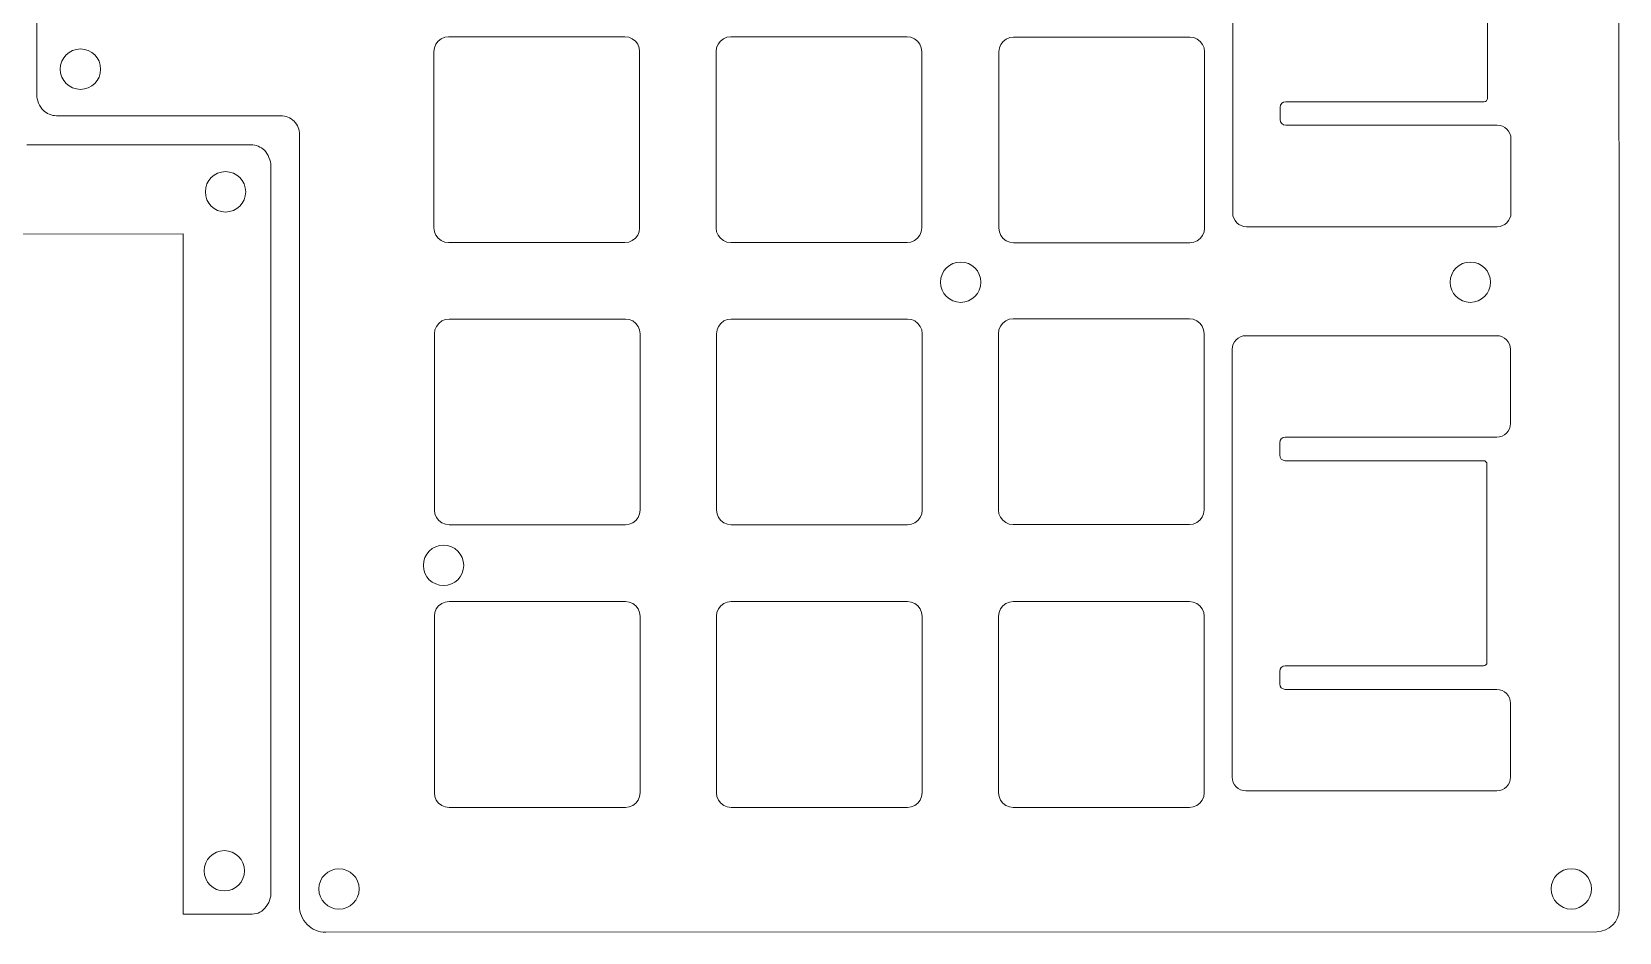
# Model space of a CAD drawing. Header units: centimetres. Extents: x -108 to -8, y -16 to 21.
# Drawn here: x -33.96 to -23.24, y 6.66 to 12.73 of the extents above; entities that cross this region are included whole.
import ezdxf

# ---------------------------------------------------------------- set-up
doc = ezdxf.new("R2010")
doc.units = ezdxf.units.CM
doc.header["$MEASUREMENT"] = 0
doc.layers.add('Layer 1', color=7, linetype='Continuous')

msp = doc.modelspace()

# ---------------------------------------------------------------- linework, layer by layer
at = {"layer": 'Layer 1', "color": 250, "lineweight": 20}
for centre in [(-33.63535, 12.48089), (-32.65547, 11.65291), (-32.66325, 7.06989), (-31.8891, 6.94743), (-23.567, 6.94769)]:
    msp.add_ellipse(centre, major_axis=(0, 0.13625), ratio=1, dxfattribs=at)
at = {"layer": 'Layer 1', "lineweight": 9}
for points, knots in [([(-33.93068, 17.22219), (-33.93068, 17.22219), (-33.93068, 12.30837), (-33.93068, 12.30837), (-33.93068, 12.27469), (-33.91048, 12.2275), (-33.88667, 12.20369), (-33.86286, 12.17988), (-33.83055, 12.16649), (-33.79687, 12.16649)], [0, 0, 0, 0, 0.33333333, 0.33333333, 0.33333333, 0.66666667, 0.66666667, 0.66666667, 1, 1, 1, 1]), ([(-23.97451, 13.89765), (-23.97451, 13.84666), (-24.01603, 13.80518), (-24.06703, 13.80518), (-24.06703, 13.80518), (-25.49552, 13.80518), (-25.49552, 13.80518), (-25.51621, 13.80518), (-25.53302, 13.78833), (-25.53302, 13.76766), (-25.53302, 13.76766), (-25.53302, 13.68384), (-25.53302, 13.68384), (-25.53302, 13.66317), (-25.51621, 13.64636), (-25.49552, 13.64636), (-25.49552, 13.64636), (-24.15552, 13.64636), (-24.15552, 13.64636), (-24.14312, 13.64636), (-24.13302, 13.63627), (-24.13302, 13.62386), (-24.13302, 13.62386), (-24.13302, 12.28386), (-24.13302, 12.28386), (-24.13302, 12.27146), (-24.14312, 12.26136), (-24.15552, 12.26136), (-24.15552, 12.26136), (-25.49552, 12.26136), (-25.49552, 12.26136), (-25.51621, 12.26136), (-25.53302, 12.24452), (-25.53302, 12.22385), (-25.53302, 12.22385), (-25.53302, 12.14006), (-25.53302, 12.14006), (-25.53302, 12.11939), (-25.51621, 12.10254), (-25.49552, 12.10254), (-25.49552, 12.10254), (-24.06703, 12.10254), (-24.06703, 12.10254), (-24.01603, 12.10254), (-23.97451, 12.06107), (-23.97451, 12.01004), (-23.97451, 12.01004), (-23.97451, 11.51006), (-23.97451, 11.51006), (-23.97451, 11.45904), (-24.01603, 11.41756), (-24.06703, 11.41756), (-24.06703, 11.41756), (-25.76102, 11.41756), (-25.76102, 11.41756), (-25.81202, 11.41756), (-25.85354, 11.45904), (-25.85354, 11.51006), (-25.85354, 11.51006), (-25.85354, 14.39767), (-25.85354, 14.39767), (-25.85354, 14.44865), (-25.81202, 14.49013), (-25.76102, 14.49013), (-25.76102, 14.49013), (-24.06703, 14.49013), (-24.06703, 14.49013), (-24.01603, 14.49013), (-23.97451, 14.44865), (-23.97451, 14.39767), (-23.97451, 14.39767), (-23.97451, 13.89765), (-23.97451, 13.89765)], [0, 0, 0, 0, 0.04166667, 0.04166667, 0.04166667, 0.08333333, 0.08333333, 0.08333333, 0.125, 0.125, 0.125, 0.16666667, 0.16666667, 0.16666667, 0.20833333, 0.20833333, 0.20833333, 0.25, 0.25, 0.25, 0.29166667, 0.29166667, 0.29166667, 0.33333333, 0.33333333, 0.33333333, 0.375, 0.375, 0.375, 0.41666667, 0.41666667, 0.41666667, 0.45833333, 0.45833333, 0.45833333, 0.5, 0.5, 0.5, 0.54166667, 0.54166667, 0.54166667, 0.58333333, 0.58333333, 0.58333333, 0.625, 0.625, 0.625, 0.66666667, 0.66666667, 0.66666667, 0.70833333, 0.70833333, 0.70833333, 0.75, 0.75, 0.75, 0.79166667, 0.79166667, 0.79166667, 0.83333333, 0.83333333, 0.83333333, 0.875, 0.875, 0.875, 0.91666667, 0.91666667, 0.91666667, 0.95833333, 0.95833333, 0.95833333, 1, 1, 1, 1]), ([(-32.15521, 12.03949), (-32.15521, 12.07317), (-32.1686, 12.10548), (-32.19241, 12.12929), (-32.21622, 12.1531), (-32.24853, 12.16649), (-32.28221, 12.16649)], [0, 0, 0, 0, 0.5, 0.5, 0.5, 1, 1, 1, 1]), ([(-32.34883, 6.91451), (-32.34883, 6.91451), (-32.34883, 11.82833), (-32.34883, 11.82833), (-32.34883, 11.86201), (-32.36903, 11.9092), (-32.39284, 11.93301), (-32.41665, 11.95682), (-32.44896, 11.97021), (-32.48264, 11.97021)], [0, 0, 0, 0, 0.33333333, 0.33333333, 0.33333333, 0.66666667, 0.66666667, 0.66666667, 1, 1, 1, 1]), ([(-42.85529, 6.77657), (-42.85529, 6.77657), (-34.7644, 6.77657), (-34.7644, 6.77657), (-34.7644, 6.77657), (-34.7615, 11.36823), (-34.7615, 11.36823), (-34.7615, 11.36823), (-32.94159, 11.36939), (-32.94159, 11.36939), (-32.94159, 11.36939), (-32.94207, 6.77657), (-32.94207, 6.77657), (-32.94207, 6.77657), (-32.50495, 6.77657), (-32.50495, 6.77657)], [0, 0, 0, 0, 0.2, 0.2, 0.2, 0.4, 0.4, 0.4, 0.6, 0.6, 0.6, 0.8, 0.8, 0.8, 1, 1, 1, 1]), ([(-27.55431, 11.04277), (-27.55431, 11.11802), (-27.61531, 11.17902), (-27.69056, 11.17902), (-27.76581, 11.17902), (-27.82681, 11.11802), (-27.82681, 11.04277), (-27.82681, 10.96752), (-27.76581, 10.90652), (-27.69056, 10.90652), (-27.61531, 10.90652), (-27.55431, 10.96752), (-27.55431, 11.04277)], [0, 0, 0, 0, 0.25, 0.25, 0.25, 0.5, 0.5, 0.5, 0.75, 0.75, 0.75, 1, 1, 1, 1]), ([(-24.11261, 11.04277), (-24.11261, 11.11802), (-24.17361, 11.17902), (-24.24886, 11.17902), (-24.32411, 11.17902), (-24.38511, 11.11802), (-24.38511, 11.04277), (-24.38511, 10.96752), (-24.32411, 10.90652), (-24.24886, 10.90652), (-24.17361, 10.90652), (-24.11261, 10.96752), (-24.11261, 11.04277)], [0, 0, 0, 0, 0.25, 0.25, 0.25, 0.5, 0.5, 0.5, 0.75, 0.75, 0.75, 1, 1, 1, 1]), ([(-23.97789, 10.08939), (-23.97789, 10.0384), (-24.01941, 9.99692), (-24.07041, 9.99692), (-24.07041, 9.99692), (-25.4989, 9.99692), (-25.4989, 9.99692), (-25.51959, 9.99692), (-25.5364, 9.98007), (-25.5364, 9.9594), (-25.5364, 9.9594), (-25.5364, 9.87558), (-25.5364, 9.87558), (-25.5364, 9.85491), (-25.51959, 9.8381), (-25.4989, 9.8381), (-25.4989, 9.8381), (-24.1589, 9.8381), (-24.1589, 9.8381), (-24.1465, 9.8381), (-24.1364, 9.82801), (-24.1364, 9.8156), (-24.1364, 9.8156), (-24.1364, 8.4756), (-24.1364, 8.4756), (-24.1364, 8.4632), (-24.1465, 8.4531), (-24.1589, 8.4531), (-24.1589, 8.4531), (-25.4989, 8.4531), (-25.4989, 8.4531), (-25.51959, 8.4531), (-25.5364, 8.43626), (-25.5364, 8.41559), (-25.5364, 8.41559), (-25.5364, 8.3318), (-25.5364, 8.3318), (-25.5364, 8.31113), (-25.51959, 8.29428), (-25.4989, 8.29428), (-25.4989, 8.29428), (-24.07041, 8.29428), (-24.07041, 8.29428), (-24.01941, 8.29428), (-23.97789, 8.25281), (-23.97789, 8.20178), (-23.97789, 8.20178), (-23.97789, 7.7018), (-23.97789, 7.7018), (-23.97789, 7.65078), (-24.01941, 7.6093), (-24.07041, 7.6093), (-24.07041, 7.6093), (-25.7644, 7.6093), (-25.7644, 7.6093), (-25.8154, 7.6093), (-25.85692, 7.65078), (-25.85692, 7.7018), (-25.85692, 7.7018), (-25.85692, 10.58941), (-25.85692, 10.58941), (-25.85692, 10.64039), (-25.8154, 10.68187), (-25.7644, 10.68187), (-25.7644, 10.68187), (-24.07041, 10.68187), (-24.07041, 10.68187), (-24.01941, 10.68187), (-23.97789, 10.64039), (-23.97789, 10.58941), (-23.97789, 10.58941), (-23.97789, 10.08939), (-23.97789, 10.08939)], [0, 0, 0, 0, 0.04166667, 0.04166667, 0.04166667, 0.08333333, 0.08333333, 0.08333333, 0.125, 0.125, 0.125, 0.16666667, 0.16666667, 0.16666667, 0.20833333, 0.20833333, 0.20833333, 0.25, 0.25, 0.25, 0.29166667, 0.29166667, 0.29166667, 0.33333333, 0.33333333, 0.33333333, 0.375, 0.375, 0.375, 0.41666667, 0.41666667, 0.41666667, 0.45833333, 0.45833333, 0.45833333, 0.5, 0.5, 0.5, 0.54166667, 0.54166667, 0.54166667, 0.58333333, 0.58333333, 0.58333333, 0.625, 0.625, 0.625, 0.66666667, 0.66666667, 0.66666667, 0.70833333, 0.70833333, 0.70833333, 0.75, 0.75, 0.75, 0.79166667, 0.79166667, 0.79166667, 0.83333333, 0.83333333, 0.83333333, 0.875, 0.875, 0.875, 0.91666667, 0.91666667, 0.91666667, 0.95833333, 0.95833333, 0.95833333, 1, 1, 1, 1]), ([(-31.04681, 9.13137), (-31.04681, 9.20662), (-31.10781, 9.26762), (-31.18306, 9.26762), (-31.25831, 9.26762), (-31.31931, 9.20662), (-31.31931, 9.13137), (-31.31931, 9.05612), (-31.25831, 8.99512), (-31.18306, 8.99512), (-31.10781, 8.99512), (-31.04681, 9.05612), (-31.04681, 9.13137)], [0, 0, 0, 0, 0.25, 0.25, 0.25, 0.5, 0.5, 0.5, 0.75, 0.75, 0.75, 1, 1, 1, 1]), ([(-32.50495, 6.77657), (-32.46453, 6.77657), (-32.42867, 6.77775), (-32.40009, 6.80633), (-32.37151, 6.83491), (-32.34883, 6.87409), (-32.34883, 6.91451)], [0, 0, 0, 0, 0.5, 0.5, 0.5, 1, 1, 1, 1]), ([(-32.15658, 6.83308), (-32.15658, 6.78592), (-32.13784, 6.7407), (-32.1045, 6.70736), (-32.07116, 6.67402), (-32.02594, 6.65528), (-31.97878, 6.65528)], [0, 0, 0, 0, 0.5, 0.5, 0.5, 1, 1, 1, 1])]:
    msp.add_open_spline(points, degree=3, knots=knots, dxfattribs=at)
for points in [[(-23.24311, 6.811), (-23.24311, 6.811), (-23.24642, 17.18233), (-23.24642, 17.18233)], [(-31.23442, 12.6497), (-31.23442, 12.6497), (-31.21865, 12.67025), (-31.21865, 12.67025)], [(-31.21865, 12.67025), (-31.21865, 12.67025), (-31.1981, 12.68603), (-31.1981, 12.68603)], [(-31.1981, 12.68603), (-31.1981, 12.68603), (-31.17417, 12.69594), (-31.17417, 12.69594)], [(-31.17417, 12.69594), (-31.17417, 12.69594), (-31.1485, 12.69931), (-31.1485, 12.69931)], [(-29.95792, 12.69931), (-29.95792, 12.69931), (-31.1485, 12.69931), (-31.1485, 12.69931)], [(-29.95792, 12.69931), (-29.95792, 12.69931), (-29.93225, 12.69594), (-29.93225, 12.69594)], [(-29.93225, 12.69594), (-29.93225, 12.69594), (-29.90832, 12.68603), (-29.90832, 12.68603)], [(-29.90832, 12.68603), (-29.90832, 12.68603), (-29.88777, 12.67025), (-29.88777, 12.67025)], [(-29.88777, 12.67025), (-29.88777, 12.67025), (-29.87199, 12.6497), (-29.87199, 12.6497)], [(-29.32941, 12.6497), (-29.32941, 12.6497), (-29.31364, 12.67025), (-29.31364, 12.67025)], [(-29.31364, 12.67025), (-29.31364, 12.67025), (-29.29309, 12.68603), (-29.29309, 12.68603)], [(-29.29309, 12.68603), (-29.29309, 12.68603), (-29.26916, 12.69594), (-29.26916, 12.69594)], [(-29.26916, 12.69594), (-29.26916, 12.69594), (-29.24349, 12.69931), (-29.24349, 12.69931)], [(-28.05291, 12.69931), (-28.05291, 12.69931), (-29.24349, 12.69931), (-29.24349, 12.69931)], [(-28.05291, 12.69931), (-28.05291, 12.69931), (-28.02724, 12.69594), (-28.02724, 12.69594)], [(-28.02724, 12.69594), (-28.02724, 12.69594), (-28.00331, 12.68603), (-28.00331, 12.68603)], [(-28.00331, 12.68603), (-28.00331, 12.68603), (-27.98276, 12.67025), (-27.98276, 12.67025)], [(-27.98276, 12.67025), (-27.98276, 12.67025), (-27.96698, 12.6497), (-27.96698, 12.6497)], [(-27.41935, 12.64813), (-27.41935, 12.64813), (-27.40358, 12.66868), (-27.40358, 12.66868)], [(-27.40358, 12.66868), (-27.40358, 12.66868), (-27.38303, 12.68446), (-27.38303, 12.68446)], [(-27.38303, 12.68446), (-27.38303, 12.68446), (-27.3591, 12.69437), (-27.3591, 12.69437)], [(-27.3591, 12.69437), (-27.3591, 12.69437), (-27.33343, 12.69774), (-27.33343, 12.69774)], [(-26.14285, 12.69774), (-26.14285, 12.69774), (-27.33343, 12.69774), (-27.33343, 12.69774)], [(-26.14285, 12.69774), (-26.14285, 12.69774), (-26.11718, 12.69437), (-26.11718, 12.69437)], [(-26.11718, 12.69437), (-26.11718, 12.69437), (-26.09325, 12.68446), (-26.09325, 12.68446)], [(-26.09325, 12.68446), (-26.09325, 12.68446), (-26.0727, 12.66868), (-26.0727, 12.66868)], [(-26.0727, 12.66868), (-26.0727, 12.66868), (-26.05692, 12.64813), (-26.05692, 12.64813)], [(-31.24771, 12.6001), (-31.24771, 12.6001), (-31.24433, 12.62578), (-31.24433, 12.62578)], [(-31.24771, 12.6001), (-31.24771, 12.6001), (-31.24771, 11.40952), (-31.24771, 11.40952)], [(-31.24433, 12.62578), (-31.24433, 12.62578), (-31.23442, 12.6497), (-31.23442, 12.6497)], [(-29.87199, 12.6497), (-29.87199, 12.6497), (-29.86208, 12.62578), (-29.86208, 12.62578)], [(-29.86208, 12.62578), (-29.86208, 12.62578), (-29.85871, 12.6001), (-29.85871, 12.6001)], [(-29.85871, 11.40952), (-29.85871, 11.40952), (-29.85871, 12.6001), (-29.85871, 12.6001)], [(-29.3427, 12.6001), (-29.3427, 12.6001), (-29.33932, 12.62578), (-29.33932, 12.62578)], [(-29.3427, 12.6001), (-29.3427, 12.6001), (-29.3427, 11.40952), (-29.3427, 11.40952)], [(-29.33932, 12.62578), (-29.33932, 12.62578), (-29.32941, 12.6497), (-29.32941, 12.6497)], [(-27.96698, 12.6497), (-27.96698, 12.6497), (-27.95707, 12.62578), (-27.95707, 12.62578)], [(-27.95707, 12.62578), (-27.95707, 12.62578), (-27.9537, 12.6001), (-27.9537, 12.6001)], [(-27.9537, 11.40952), (-27.9537, 11.40952), (-27.9537, 12.6001), (-27.9537, 12.6001)], [(-27.43264, 12.59853), (-27.43264, 12.59853), (-27.42926, 12.62421), (-27.42926, 12.62421)], [(-27.43264, 12.59853), (-27.43264, 12.59853), (-27.43264, 11.40795), (-27.43264, 11.40795)], [(-27.42926, 12.62421), (-27.42926, 12.62421), (-27.41935, 12.64813), (-27.41935, 12.64813)], [(-26.05692, 12.64813), (-26.05692, 12.64813), (-26.04701, 12.62421), (-26.04701, 12.62421)], [(-26.04701, 12.62421), (-26.04701, 12.62421), (-26.04364, 12.59853), (-26.04364, 12.59853)], [(-26.04364, 11.40795), (-26.04364, 11.40795), (-26.04364, 12.59853), (-26.04364, 12.59853)], [(-32.28221, 12.16649), (-32.28221, 12.16649), (-33.79687, 12.16649), (-33.79687, 12.16649)], [(-32.15658, 6.83308), (-32.15658, 6.83308), (-32.15521, 12.03949), (-32.15521, 12.03949)], [(-33.9973, 11.97021), (-33.9973, 11.97021), (-32.48264, 11.97021), (-32.48264, 11.97021)], [(-31.24433, 11.38385), (-31.24433, 11.38385), (-31.24771, 11.40952), (-31.24771, 11.40952)], [(-31.23442, 11.35992), (-31.23442, 11.35992), (-31.24433, 11.38385), (-31.24433, 11.38385)], [(-29.86208, 11.38385), (-29.86208, 11.38385), (-29.87199, 11.35992), (-29.87199, 11.35992)], [(-29.85871, 11.40952), (-29.85871, 11.40952), (-29.86208, 11.38385), (-29.86208, 11.38385)], [(-29.33932, 11.38385), (-29.33932, 11.38385), (-29.3427, 11.40952), (-29.3427, 11.40952)], [(-29.32941, 11.35992), (-29.32941, 11.35992), (-29.33932, 11.38385), (-29.33932, 11.38385)], [(-27.95707, 11.38385), (-27.95707, 11.38385), (-27.96698, 11.35992), (-27.96698, 11.35992)], [(-27.9537, 11.40952), (-27.9537, 11.40952), (-27.95707, 11.38385), (-27.95707, 11.38385)], [(-27.42926, 11.38228), (-27.42926, 11.38228), (-27.43264, 11.40795), (-27.43264, 11.40795)], [(-27.41935, 11.35835), (-27.41935, 11.35835), (-27.42926, 11.38228), (-27.42926, 11.38228)], [(-26.04701, 11.38228), (-26.04701, 11.38228), (-26.05692, 11.35835), (-26.05692, 11.35835)], [(-26.04364, 11.40795), (-26.04364, 11.40795), (-26.04701, 11.38228), (-26.04701, 11.38228)], [(-31.21865, 11.33937), (-31.21865, 11.33937), (-31.23442, 11.35992), (-31.23442, 11.35992)], [(-31.1981, 11.3236), (-31.1981, 11.3236), (-31.21865, 11.33937), (-31.21865, 11.33937)], [(-31.17417, 11.31369), (-31.17417, 11.31369), (-31.1981, 11.3236), (-31.1981, 11.3236)], [(-31.1485, 11.31031), (-31.1485, 11.31031), (-31.17417, 11.31369), (-31.17417, 11.31369)], [(-31.1485, 11.31031), (-31.1485, 11.31031), (-29.95792, 11.31031), (-29.95792, 11.31031)], [(-29.93225, 11.31369), (-29.93225, 11.31369), (-29.95792, 11.31031), (-29.95792, 11.31031)], [(-29.90832, 11.3236), (-29.90832, 11.3236), (-29.93225, 11.31369), (-29.93225, 11.31369)], [(-29.88777, 11.33937), (-29.88777, 11.33937), (-29.90832, 11.3236), (-29.90832, 11.3236)], [(-29.87199, 11.35992), (-29.87199, 11.35992), (-29.88777, 11.33937), (-29.88777, 11.33937)], [(-29.31364, 11.33937), (-29.31364, 11.33937), (-29.32941, 11.35992), (-29.32941, 11.35992)], [(-29.29309, 11.3236), (-29.29309, 11.3236), (-29.31364, 11.33937), (-29.31364, 11.33937)], [(-29.26916, 11.31369), (-29.26916, 11.31369), (-29.29309, 11.3236), (-29.29309, 11.3236)], [(-29.24349, 11.31031), (-29.24349, 11.31031), (-29.26916, 11.31369), (-29.26916, 11.31369)], [(-29.24349, 11.31031), (-29.24349, 11.31031), (-28.05291, 11.31031), (-28.05291, 11.31031)], [(-28.02724, 11.31369), (-28.02724, 11.31369), (-28.05291, 11.31031), (-28.05291, 11.31031)], [(-28.00331, 11.3236), (-28.00331, 11.3236), (-28.02724, 11.31369), (-28.02724, 11.31369)], [(-27.98276, 11.33937), (-27.98276, 11.33937), (-28.00331, 11.3236), (-28.00331, 11.3236)], [(-27.96698, 11.35992), (-27.96698, 11.35992), (-27.98276, 11.33937), (-27.98276, 11.33937)], [(-27.40358, 11.3378), (-27.40358, 11.3378), (-27.41935, 11.35835), (-27.41935, 11.35835)], [(-27.38303, 11.32203), (-27.38303, 11.32203), (-27.40358, 11.3378), (-27.40358, 11.3378)], [(-27.3591, 11.31212), (-27.3591, 11.31212), (-27.38303, 11.32203), (-27.38303, 11.32203)], [(-27.33343, 11.30874), (-27.33343, 11.30874), (-27.3591, 11.31212), (-27.3591, 11.31212)], [(-27.33343, 11.30874), (-27.33343, 11.30874), (-26.14285, 11.30874), (-26.14285, 11.30874)], [(-26.11718, 11.31212), (-26.11718, 11.31212), (-26.14285, 11.30874), (-26.14285, 11.30874)], [(-26.09325, 11.32203), (-26.09325, 11.32203), (-26.11718, 11.31212), (-26.11718, 11.31212)], [(-26.0727, 11.3378), (-26.0727, 11.3378), (-26.09325, 11.32203), (-26.09325, 11.32203)], [(-26.05692, 11.35835), (-26.05692, 11.35835), (-26.0727, 11.3378), (-26.0727, 11.3378)], [(-31.24092, 10.72078), (-31.24092, 10.72078), (-31.23101, 10.7447), (-31.23101, 10.7447)], [(-31.23101, 10.7447), (-31.23101, 10.7447), (-31.21524, 10.76525), (-31.21524, 10.76525)], [(-31.21524, 10.76525), (-31.21524, 10.76525), (-31.19469, 10.78103), (-31.19469, 10.78103)], [(-31.19469, 10.78103), (-31.19469, 10.78103), (-31.17076, 10.79094), (-31.17076, 10.79094)], [(-31.17076, 10.79094), (-31.17076, 10.79094), (-31.14509, 10.79431), (-31.14509, 10.79431)], [(-29.95451, 10.79431), (-29.95451, 10.79431), (-31.14509, 10.79431), (-31.14509, 10.79431)], [(-29.95451, 10.79431), (-29.95451, 10.79431), (-29.92884, 10.79094), (-29.92884, 10.79094)], [(-29.92884, 10.79094), (-29.92884, 10.79094), (-29.90491, 10.78103), (-29.90491, 10.78103)], [(-29.90491, 10.78103), (-29.90491, 10.78103), (-29.88436, 10.76525), (-29.88436, 10.76525)], [(-29.88436, 10.76525), (-29.88436, 10.76525), (-29.86858, 10.7447), (-29.86858, 10.7447)], [(-29.86858, 10.7447), (-29.86858, 10.7447), (-29.85867, 10.72078), (-29.85867, 10.72078)], [(-29.33591, 10.72078), (-29.33591, 10.72078), (-29.326, 10.7447), (-29.326, 10.7447)], [(-29.326, 10.7447), (-29.326, 10.7447), (-29.31023, 10.76525), (-29.31023, 10.76525)], [(-29.31023, 10.76525), (-29.31023, 10.76525), (-29.28968, 10.78103), (-29.28968, 10.78103)], [(-29.28968, 10.78103), (-29.28968, 10.78103), (-29.26575, 10.79094), (-29.26575, 10.79094)], [(-29.26575, 10.79094), (-29.26575, 10.79094), (-29.24008, 10.79431), (-29.24008, 10.79431)], [(-28.0495, 10.79431), (-28.0495, 10.79431), (-29.24008, 10.79431), (-29.24008, 10.79431)], [(-28.0495, 10.79431), (-28.0495, 10.79431), (-28.02383, 10.79094), (-28.02383, 10.79094)], [(-28.02383, 10.79094), (-28.02383, 10.79094), (-27.9999, 10.78103), (-27.9999, 10.78103)], [(-27.9999, 10.78103), (-27.9999, 10.78103), (-27.97935, 10.76525), (-27.97935, 10.76525)], [(-27.97935, 10.76525), (-27.97935, 10.76525), (-27.96357, 10.7447), (-27.96357, 10.7447)], [(-27.96357, 10.7447), (-27.96357, 10.7447), (-27.95366, 10.72078), (-27.95366, 10.72078)], [(-27.43602, 10.69676), (-27.43602, 10.69676), (-27.43264, 10.72244), (-27.43264, 10.72244)], [(-27.43264, 10.72244), (-27.43264, 10.72244), (-27.42273, 10.74636), (-27.42273, 10.74636)], [(-27.42273, 10.74636), (-27.42273, 10.74636), (-27.40696, 10.76691), (-27.40696, 10.76691)], [(-27.40696, 10.76691), (-27.40696, 10.76691), (-27.38641, 10.78269), (-27.38641, 10.78269)], [(-27.38641, 10.78269), (-27.38641, 10.78269), (-27.36248, 10.7926), (-27.36248, 10.7926)], [(-27.36248, 10.7926), (-27.36248, 10.7926), (-27.33681, 10.79597), (-27.33681, 10.79597)], [(-26.14623, 10.79597), (-26.14623, 10.79597), (-27.33681, 10.79597), (-27.33681, 10.79597)], [(-26.14623, 10.79597), (-26.14623, 10.79597), (-26.12056, 10.7926), (-26.12056, 10.7926)], [(-26.12056, 10.7926), (-26.12056, 10.7926), (-26.09663, 10.78269), (-26.09663, 10.78269)], [(-26.09663, 10.78269), (-26.09663, 10.78269), (-26.07608, 10.76691), (-26.07608, 10.76691)], [(-26.07608, 10.76691), (-26.07608, 10.76691), (-26.0603, 10.74636), (-26.0603, 10.74636)], [(-26.0603, 10.74636), (-26.0603, 10.74636), (-26.05039, 10.72244), (-26.05039, 10.72244)], [(-26.05039, 10.72244), (-26.05039, 10.72244), (-26.04702, 10.69676), (-26.04702, 10.69676)], [(-31.2443, 10.6951), (-31.2443, 10.6951), (-31.24092, 10.72078), (-31.24092, 10.72078)], [(-31.2443, 10.6951), (-31.2443, 10.6951), (-31.2443, 9.50452), (-31.2443, 9.50452)], [(-29.85867, 10.72078), (-29.85867, 10.72078), (-29.8553, 10.6951), (-29.8553, 10.6951)], [(-29.8553, 9.50452), (-29.8553, 9.50452), (-29.8553, 10.6951), (-29.8553, 10.6951)], [(-29.33929, 10.6951), (-29.33929, 10.6951), (-29.33591, 10.72078), (-29.33591, 10.72078)], [(-29.33929, 10.6951), (-29.33929, 10.6951), (-29.33929, 9.50452), (-29.33929, 9.50452)], [(-27.95366, 10.72078), (-27.95366, 10.72078), (-27.95029, 10.6951), (-27.95029, 10.6951)], [(-27.95029, 9.50452), (-27.95029, 9.50452), (-27.95029, 10.6951), (-27.95029, 10.6951)], [(-27.43602, 10.69676), (-27.43602, 10.69676), (-27.43602, 9.50618), (-27.43602, 9.50618)], [(-26.04702, 9.50618), (-26.04702, 9.50618), (-26.04702, 10.69676), (-26.04702, 10.69676)], [(-31.24092, 9.47885), (-31.24092, 9.47885), (-31.2443, 9.50452), (-31.2443, 9.50452)], [(-31.23101, 9.45492), (-31.23101, 9.45492), (-31.24092, 9.47885), (-31.24092, 9.47885)], [(-31.21524, 9.43437), (-31.21524, 9.43437), (-31.23101, 9.45492), (-31.23101, 9.45492)], [(-29.86858, 9.45492), (-29.86858, 9.45492), (-29.88436, 9.43437), (-29.88436, 9.43437)], [(-29.85867, 9.47885), (-29.85867, 9.47885), (-29.86858, 9.45492), (-29.86858, 9.45492)], [(-29.8553, 9.50452), (-29.8553, 9.50452), (-29.85867, 9.47885), (-29.85867, 9.47885)], [(-29.33591, 9.47885), (-29.33591, 9.47885), (-29.33929, 9.50452), (-29.33929, 9.50452)], [(-29.326, 9.45492), (-29.326, 9.45492), (-29.33591, 9.47885), (-29.33591, 9.47885)], [(-29.31023, 9.43437), (-29.31023, 9.43437), (-29.326, 9.45492), (-29.326, 9.45492)], [(-27.96357, 9.45492), (-27.96357, 9.45492), (-27.97935, 9.43437), (-27.97935, 9.43437)], [(-27.95366, 9.47885), (-27.95366, 9.47885), (-27.96357, 9.45492), (-27.96357, 9.45492)], [(-27.95029, 9.50452), (-27.95029, 9.50452), (-27.95366, 9.47885), (-27.95366, 9.47885)], [(-27.43264, 9.48051), (-27.43264, 9.48051), (-27.43602, 9.50618), (-27.43602, 9.50618)], [(-27.42273, 9.45658), (-27.42273, 9.45658), (-27.43264, 9.48051), (-27.43264, 9.48051)], [(-27.40696, 9.43603), (-27.40696, 9.43603), (-27.42273, 9.45658), (-27.42273, 9.45658)], [(-27.38641, 9.42026), (-27.38641, 9.42026), (-27.40696, 9.43603), (-27.40696, 9.43603)], [(-26.07608, 9.43603), (-26.07608, 9.43603), (-26.09663, 9.42026), (-26.09663, 9.42026)], [(-26.0603, 9.45658), (-26.0603, 9.45658), (-26.07608, 9.43603), (-26.07608, 9.43603)], [(-26.05039, 9.48051), (-26.05039, 9.48051), (-26.0603, 9.45658), (-26.0603, 9.45658)], [(-26.04702, 9.50618), (-26.04702, 9.50618), (-26.05039, 9.48051), (-26.05039, 9.48051)], [(-31.19469, 9.4186), (-31.19469, 9.4186), (-31.21524, 9.43437), (-31.21524, 9.43437)], [(-31.17076, 9.40869), (-31.17076, 9.40869), (-31.19469, 9.4186), (-31.19469, 9.4186)], [(-31.14509, 9.40531), (-31.14509, 9.40531), (-31.17076, 9.40869), (-31.17076, 9.40869)], [(-31.14509, 9.40531), (-31.14509, 9.40531), (-29.95451, 9.40531), (-29.95451, 9.40531)], [(-29.92884, 9.40869), (-29.92884, 9.40869), (-29.95451, 9.40531), (-29.95451, 9.40531)], [(-29.90491, 9.4186), (-29.90491, 9.4186), (-29.92884, 9.40869), (-29.92884, 9.40869)], [(-29.88436, 9.43437), (-29.88436, 9.43437), (-29.90491, 9.4186), (-29.90491, 9.4186)], [(-29.28968, 9.4186), (-29.28968, 9.4186), (-29.31023, 9.43437), (-29.31023, 9.43437)], [(-29.26575, 9.40869), (-29.26575, 9.40869), (-29.28968, 9.4186), (-29.28968, 9.4186)], [(-29.24008, 9.40531), (-29.24008, 9.40531), (-29.26575, 9.40869), (-29.26575, 9.40869)], [(-29.24008, 9.40531), (-29.24008, 9.40531), (-28.0495, 9.40531), (-28.0495, 9.40531)], [(-28.02383, 9.40869), (-28.02383, 9.40869), (-28.0495, 9.40531), (-28.0495, 9.40531)], [(-27.9999, 9.4186), (-27.9999, 9.4186), (-28.02383, 9.40869), (-28.02383, 9.40869)], [(-27.97935, 9.43437), (-27.97935, 9.43437), (-27.9999, 9.4186), (-27.9999, 9.4186)], [(-27.36248, 9.41035), (-27.36248, 9.41035), (-27.38641, 9.42026), (-27.38641, 9.42026)], [(-27.33681, 9.40697), (-27.33681, 9.40697), (-27.36248, 9.41035), (-27.36248, 9.41035)], [(-27.33681, 9.40697), (-27.33681, 9.40697), (-26.14623, 9.40697), (-26.14623, 9.40697)], [(-26.12056, 9.41035), (-26.12056, 9.41035), (-26.14623, 9.40697), (-26.14623, 9.40697)], [(-26.09663, 9.42026), (-26.09663, 9.42026), (-26.12056, 9.41035), (-26.12056, 9.41035)], [(-31.24504, 8.78762), (-31.24504, 8.78762), (-31.24166, 8.8133), (-31.24166, 8.8133)], [(-31.24166, 8.8133), (-31.24166, 8.8133), (-31.23175, 8.83722), (-31.23175, 8.83722)], [(-31.23175, 8.83722), (-31.23175, 8.83722), (-31.21598, 8.85777), (-31.21598, 8.85777)], [(-31.21598, 8.85777), (-31.21598, 8.85777), (-31.19543, 8.87355), (-31.19543, 8.87355)], [(-31.19543, 8.87355), (-31.19543, 8.87355), (-31.1715, 8.88346), (-31.1715, 8.88346)], [(-31.1715, 8.88346), (-31.1715, 8.88346), (-31.14583, 8.88683), (-31.14583, 8.88683)], [(-29.95525, 8.88683), (-29.95525, 8.88683), (-31.14583, 8.88683), (-31.14583, 8.88683)], [(-29.95525, 8.88683), (-29.95525, 8.88683), (-29.92958, 8.88346), (-29.92958, 8.88346)], [(-29.92958, 8.88346), (-29.92958, 8.88346), (-29.90565, 8.87355), (-29.90565, 8.87355)], [(-29.90565, 8.87355), (-29.90565, 8.87355), (-29.8851, 8.85777), (-29.8851, 8.85777)], [(-29.8851, 8.85777), (-29.8851, 8.85777), (-29.86932, 8.83722), (-29.86932, 8.83722)], [(-29.86932, 8.83722), (-29.86932, 8.83722), (-29.85941, 8.8133), (-29.85941, 8.8133)], [(-29.85941, 8.8133), (-29.85941, 8.8133), (-29.85604, 8.78762), (-29.85604, 8.78762)], [(-29.34004, 8.78762), (-29.34004, 8.78762), (-29.33666, 8.8133), (-29.33666, 8.8133)], [(-29.33666, 8.8133), (-29.33666, 8.8133), (-29.32675, 8.83722), (-29.32675, 8.83722)], [(-29.32675, 8.83722), (-29.32675, 8.83722), (-29.31098, 8.85777), (-29.31098, 8.85777)], [(-29.31098, 8.85777), (-29.31098, 8.85777), (-29.29043, 8.87355), (-29.29043, 8.87355)], [(-29.29043, 8.87355), (-29.29043, 8.87355), (-29.2665, 8.88346), (-29.2665, 8.88346)], [(-29.2665, 8.88346), (-29.2665, 8.88346), (-29.24083, 8.88683), (-29.24083, 8.88683)], [(-28.05025, 8.88683), (-28.05025, 8.88683), (-29.24083, 8.88683), (-29.24083, 8.88683)], [(-28.05025, 8.88683), (-28.05025, 8.88683), (-28.02458, 8.88346), (-28.02458, 8.88346)], [(-28.02458, 8.88346), (-28.02458, 8.88346), (-28.00065, 8.87355), (-28.00065, 8.87355)], [(-28.00065, 8.87355), (-28.00065, 8.87355), (-27.9801, 8.85777), (-27.9801, 8.85777)], [(-27.9801, 8.85777), (-27.9801, 8.85777), (-27.96432, 8.83722), (-27.96432, 8.83722)], [(-27.96432, 8.83722), (-27.96432, 8.83722), (-27.95441, 8.8133), (-27.95441, 8.8133)], [(-27.95441, 8.8133), (-27.95441, 8.8133), (-27.95104, 8.78762), (-27.95104, 8.78762)], [(-27.43504, 8.78762), (-27.43504, 8.78762), (-27.43166, 8.8133), (-27.43166, 8.8133)], [(-27.43166, 8.8133), (-27.43166, 8.8133), (-27.42175, 8.83722), (-27.42175, 8.83722)], [(-27.42175, 8.83722), (-27.42175, 8.83722), (-27.40598, 8.85777), (-27.40598, 8.85777)], [(-27.40598, 8.85777), (-27.40598, 8.85777), (-27.38543, 8.87355), (-27.38543, 8.87355)], [(-27.38543, 8.87355), (-27.38543, 8.87355), (-27.3615, 8.88346), (-27.3615, 8.88346)], [(-27.3615, 8.88346), (-27.3615, 8.88346), (-27.33583, 8.88683), (-27.33583, 8.88683)], [(-26.14525, 8.88683), (-26.14525, 8.88683), (-27.33583, 8.88683), (-27.33583, 8.88683)], [(-26.14525, 8.88683), (-26.14525, 8.88683), (-26.11958, 8.88346), (-26.11958, 8.88346)], [(-26.11958, 8.88346), (-26.11958, 8.88346), (-26.09565, 8.87355), (-26.09565, 8.87355)], [(-26.09565, 8.87355), (-26.09565, 8.87355), (-26.0751, 8.85777), (-26.0751, 8.85777)], [(-26.0751, 8.85777), (-26.0751, 8.85777), (-26.05932, 8.83722), (-26.05932, 8.83722)], [(-26.05932, 8.83722), (-26.05932, 8.83722), (-26.04941, 8.8133), (-26.04941, 8.8133)], [(-26.04941, 8.8133), (-26.04941, 8.8133), (-26.04604, 8.78762), (-26.04604, 8.78762)], [(-31.24504, 8.78762), (-31.24504, 8.78762), (-31.24504, 7.59704), (-31.24504, 7.59704)], [(-29.85604, 7.59704), (-29.85604, 7.59704), (-29.85604, 8.78762), (-29.85604, 8.78762)], [(-29.34004, 8.78762), (-29.34004, 8.78762), (-29.34004, 7.59704), (-29.34004, 7.59704)], [(-27.95104, 7.59704), (-27.95104, 7.59704), (-27.95104, 8.78762), (-27.95104, 8.78762)], [(-27.43504, 8.78762), (-27.43504, 8.78762), (-27.43504, 7.59704), (-27.43504, 7.59704)], [(-26.04604, 7.59704), (-26.04604, 7.59704), (-26.04604, 8.78762), (-26.04604, 8.78762)], [(-31.24166, 7.57137), (-31.24166, 7.57137), (-31.24504, 7.59704), (-31.24504, 7.59704)], [(-31.23175, 7.54744), (-31.23175, 7.54744), (-31.24166, 7.57137), (-31.24166, 7.57137)], [(-31.21598, 7.52689), (-31.21598, 7.52689), (-31.23175, 7.54744), (-31.23175, 7.54744)], [(-31.19543, 7.51112), (-31.19543, 7.51112), (-31.21598, 7.52689), (-31.21598, 7.52689)], [(-31.1715, 7.50121), (-31.1715, 7.50121), (-31.19543, 7.51112), (-31.19543, 7.51112)], [(-29.90565, 7.51112), (-29.90565, 7.51112), (-29.92958, 7.50121), (-29.92958, 7.50121)], [(-29.8851, 7.52689), (-29.8851, 7.52689), (-29.90565, 7.51112), (-29.90565, 7.51112)], [(-29.86932, 7.54744), (-29.86932, 7.54744), (-29.8851, 7.52689), (-29.8851, 7.52689)], [(-29.85941, 7.57137), (-29.85941, 7.57137), (-29.86932, 7.54744), (-29.86932, 7.54744)], [(-29.85604, 7.59704), (-29.85604, 7.59704), (-29.85941, 7.57137), (-29.85941, 7.57137)], [(-29.33666, 7.57137), (-29.33666, 7.57137), (-29.34004, 7.59704), (-29.34004, 7.59704)], [(-29.32675, 7.54744), (-29.32675, 7.54744), (-29.33666, 7.57137), (-29.33666, 7.57137)], [(-29.31098, 7.52689), (-29.31098, 7.52689), (-29.32675, 7.54744), (-29.32675, 7.54744)], [(-29.29043, 7.51112), (-29.29043, 7.51112), (-29.31098, 7.52689), (-29.31098, 7.52689)], [(-29.2665, 7.50121), (-29.2665, 7.50121), (-29.29043, 7.51112), (-29.29043, 7.51112)], [(-28.00065, 7.51112), (-28.00065, 7.51112), (-28.02458, 7.50121), (-28.02458, 7.50121)], [(-27.9801, 7.52689), (-27.9801, 7.52689), (-28.00065, 7.51112), (-28.00065, 7.51112)], [(-27.96432, 7.54744), (-27.96432, 7.54744), (-27.9801, 7.52689), (-27.9801, 7.52689)], [(-27.95441, 7.57137), (-27.95441, 7.57137), (-27.96432, 7.54744), (-27.96432, 7.54744)], [(-27.95104, 7.59704), (-27.95104, 7.59704), (-27.95441, 7.57137), (-27.95441, 7.57137)], [(-27.43166, 7.57137), (-27.43166, 7.57137), (-27.43504, 7.59704), (-27.43504, 7.59704)], [(-27.42175, 7.54744), (-27.42175, 7.54744), (-27.43166, 7.57137), (-27.43166, 7.57137)], [(-27.40598, 7.52689), (-27.40598, 7.52689), (-27.42175, 7.54744), (-27.42175, 7.54744)], [(-27.38543, 7.51112), (-27.38543, 7.51112), (-27.40598, 7.52689), (-27.40598, 7.52689)], [(-27.3615, 7.50121), (-27.3615, 7.50121), (-27.38543, 7.51112), (-27.38543, 7.51112)], [(-26.09565, 7.51112), (-26.09565, 7.51112), (-26.11958, 7.50121), (-26.11958, 7.50121)], [(-26.0751, 7.52689), (-26.0751, 7.52689), (-26.09565, 7.51112), (-26.09565, 7.51112)], [(-26.05932, 7.54744), (-26.05932, 7.54744), (-26.0751, 7.52689), (-26.0751, 7.52689)], [(-26.04941, 7.57137), (-26.04941, 7.57137), (-26.05932, 7.54744), (-26.05932, 7.54744)], [(-26.04604, 7.59704), (-26.04604, 7.59704), (-26.04941, 7.57137), (-26.04941, 7.57137)], [(-31.14583, 7.49783), (-31.14583, 7.49783), (-31.1715, 7.50121), (-31.1715, 7.50121)], [(-31.14583, 7.49783), (-31.14583, 7.49783), (-29.95525, 7.49783), (-29.95525, 7.49783)], [(-29.92958, 7.50121), (-29.92958, 7.50121), (-29.95525, 7.49783), (-29.95525, 7.49783)], [(-29.24083, 7.49783), (-29.24083, 7.49783), (-29.2665, 7.50121), (-29.2665, 7.50121)], [(-29.24083, 7.49783), (-29.24083, 7.49783), (-28.05025, 7.49783), (-28.05025, 7.49783)], [(-28.02458, 7.50121), (-28.02458, 7.50121), (-28.05025, 7.49783), (-28.05025, 7.49783)], [(-27.33583, 7.49783), (-27.33583, 7.49783), (-27.3615, 7.50121), (-27.3615, 7.50121)], [(-27.33583, 7.49783), (-27.33583, 7.49783), (-26.14525, 7.49783), (-26.14525, 7.49783)], [(-26.11958, 7.50121), (-26.11958, 7.50121), (-26.14525, 7.49783), (-26.14525, 7.49783)], [(-23.39551, 6.6586), (-23.31134, 6.6586), (-23.24311, 6.72683), (-23.24311, 6.811)], [(-31.97878, 6.65528), (-31.97878, 6.65528), (-23.39551, 6.6586), (-23.39551, 6.6586)]]:
    msp.add_open_spline(points, degree=3, dxfattribs=at)

doc.saveas('drawing.dxf')
